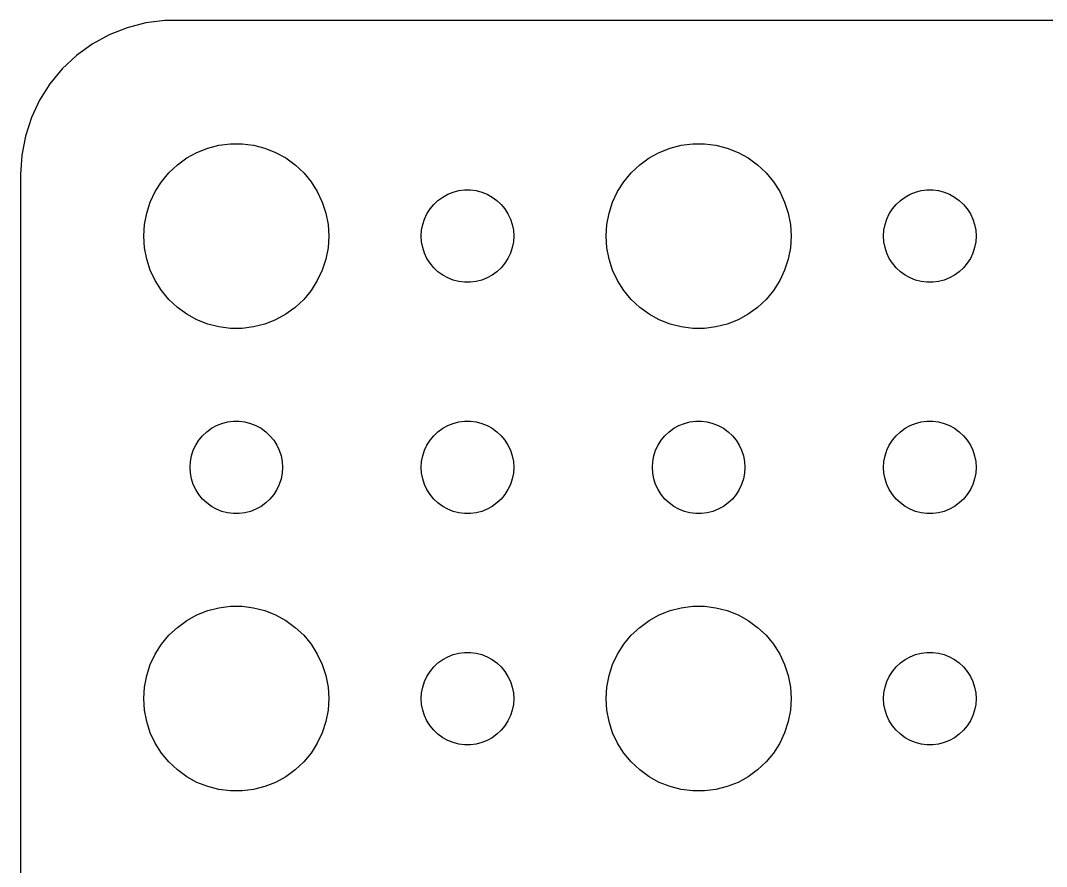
# Model space of a CAD drawing. Header units: metres. Extents: x -74 to 74, y -52 to 52.
# Drawn here: x -74.5 to -41.22, y 24.56 to 51.99 of the extents above; entities that cross this region are included whole.
import ezdxf

# ---------------------------------------------------------------- set-up
doc = ezdxf.new("R2010")
doc.units = ezdxf.units.M

msp = doc.modelspace()

# ---------------------------------------------------------------- linework, layer by layer
for p, q in [((-69.8139, 51.9901), (-70.4369, 51.9114)), ((69.8139, 51.9901), (-69.8139, 51.9901)), ((-71.0451, 51.7553), (-71.6289, 51.5241)), ((-70.4369, 51.9114), (-71.0451, 51.7553)), ((-71.6289, 51.5241), (-72.1791, 51.2216)), ((-72.1791, 51.2216), (-72.6871, 50.8526)), ((-72.6871, 50.8526), (-73.1448, 50.4227)), ((-73.1448, 50.4227), (-73.5451, 49.9389)), ((-73.5451, 49.9389), (-73.8815, 49.4088)), ((-73.8815, 49.4088), (-74.1489, 48.8406)), ((-74.1489, 48.8406), (-74.3429, 48.2434)), ((-74.3429, 48.2434), (-74.4606, 47.6267)), ((-68.427, 47.8532), (-68.0621, 47.9469)), ((-68.0621, 47.9469), (-67.6884, 47.9941)), ((-67.6884, 47.9941), (-67.3116, 47.9941)), ((-67.3116, 47.9941), (-66.9379, 47.9469)), ((-66.9379, 47.9469), (-66.573, 47.8532)), ((-53.427, 47.8532), (-53.0621, 47.9469)), ((-53.0621, 47.9469), (-52.6884, 47.9941)), ((-52.6884, 47.9941), (-52.3116, 47.9941)), ((-52.3116, 47.9941), (-51.9379, 47.9469)), ((-51.9379, 47.9469), (-51.5729, 47.8532)), ((-74.4606, 47.6267), (-74.5, 47)), ((-69.1075, 47.533), (-68.7773, 47.7145)), ((-68.7773, 47.7145), (-68.427, 47.8532)), ((-66.573, 47.8532), (-66.2227, 47.7145)), ((-66.2227, 47.7145), (-65.8925, 47.533)), ((-54.1075, 47.533), (-53.7773, 47.7145)), ((-53.7773, 47.7145), (-53.427, 47.8532)), ((-51.5729, 47.8532), (-51.2227, 47.7145)), ((-51.2227, 47.7145), (-50.8925, 47.533)), ((-69.6869, 47.0536), (-69.4123, 47.3115)), ((-69.4123, 47.3115), (-69.1075, 47.533)), ((-65.8925, 47.533), (-65.5877, 47.3115)), ((-65.5877, 47.3115), (-65.3131, 47.0536)), ((-54.6869, 47.0536), (-54.4123, 47.3115)), ((-54.4123, 47.3115), (-54.1075, 47.533)), ((-50.8925, 47.533), (-50.5877, 47.3115)), ((-50.5877, 47.3115), (-50.3131, 47.0536)), ((-74.5, 47), (-74.5, -47)), ((-69.927, 46.7634), (-69.6869, 47.0536)), ((-65.3131, 47.0536), (-65.073, 46.7634)), ((-54.927, 46.7634), (-54.6869, 47.0536)), ((-50.3131, 47.0536), (-50.0729, 46.7634)), ((-70.1289, 46.4453), (-69.927, 46.7634)), ((-65.073, 46.7634), (-64.8711, 46.4453)), ((-55.1289, 46.4453), (-54.927, 46.7634)), ((-50.0729, 46.7634), (-49.8711, 46.4453)), ((-70.2893, 46.1044), (-70.1289, 46.4453)), ((-64.8711, 46.4453), (-64.7107, 46.1044)), ((-60.9561, 46.1558), (-60.8037, 46.2665)), ((-60.8037, 46.2665), (-60.6387, 46.3572)), ((-60.6387, 46.3572), (-60.4635, 46.4266)), ((-60.4635, 46.4266), (-60.2811, 46.4734)), ((-60.2811, 46.4734), (-60.0942, 46.497)), ((-60.0942, 46.497), (-59.9058, 46.497)), ((-59.9058, 46.497), (-59.7189, 46.4734)), ((-59.7189, 46.4734), (-59.5365, 46.4266)), ((-59.5365, 46.4266), (-59.3613, 46.3572)), ((-59.3613, 46.3572), (-59.1963, 46.2665)), ((-59.1963, 46.2665), (-59.0439, 46.1558)), ((-55.2893, 46.1044), (-55.1289, 46.4453)), ((-49.8711, 46.4453), (-49.7107, 46.1044)), ((-45.9561, 46.1558), (-45.8037, 46.2665)), ((-45.8037, 46.2665), (-45.6387, 46.3572)), ((-45.6387, 46.3572), (-45.4635, 46.4266)), ((-45.4635, 46.4266), (-45.2811, 46.4734)), ((-45.2811, 46.4734), (-45.0942, 46.497)), ((-45.0942, 46.497), (-44.9058, 46.497)), ((-44.9058, 46.497), (-44.7189, 46.4734)), ((-44.7189, 46.4734), (-44.5365, 46.4266)), ((-44.5365, 46.4266), (-44.3613, 46.3572)), ((-44.3613, 46.3572), (-44.1963, 46.2665)), ((-44.1963, 46.2665), (-44.0439, 46.1558)), ((-70.4057, 45.7461), (-70.2893, 46.1044)), ((-64.7107, 46.1044), (-64.5943, 45.7461)), ((-61.2135, 45.8817), (-61.0934, 46.0268)), ((-61.0934, 46.0268), (-60.9561, 46.1558)), ((-59.0439, 46.1558), (-58.9065, 46.0268)), ((-58.9065, 46.0268), (-58.7865, 45.8817)), ((-55.4057, 45.7461), (-55.2893, 46.1044)), ((-49.7107, 46.1044), (-49.5942, 45.7461)), ((-46.2135, 45.8817), (-46.0934, 46.0268)), ((-46.0934, 46.0268), (-45.9561, 46.1558)), ((-44.0439, 46.1558), (-43.9065, 46.0268)), ((-43.9065, 46.0268), (-43.7865, 45.8817)), ((-70.4763, 45.376), (-70.4057, 45.7461)), ((-64.5943, 45.7461), (-64.5237, 45.376)), ((-61.3947, 45.5522), (-61.3145, 45.7226)), ((-61.3145, 45.7226), (-61.2135, 45.8817)), ((-58.7865, 45.8817), (-58.6855, 45.7226)), ((-58.6855, 45.7226), (-58.6053, 45.5522)), ((-55.4763, 45.376), (-55.4057, 45.7461)), ((-49.5942, 45.7461), (-49.5237, 45.376)), ((-46.3947, 45.5522), (-46.3145, 45.7226)), ((-46.3145, 45.7226), (-46.2135, 45.8817)), ((-43.7865, 45.8817), (-43.6855, 45.7226)), ((-43.6855, 45.7226), (-43.6053, 45.5522)), ((-70.5, 45), (-70.4763, 45.376)), ((-64.5237, 45.376), (-64.5, 45)), ((-61.4882, 45.188), (-61.4529, 45.373)), ((-61.4529, 45.373), (-61.3947, 45.5522)), ((-58.6053, 45.5522), (-58.5471, 45.373)), ((-58.5471, 45.373), (-58.5118, 45.188)), ((-55.5, 45), (-55.4763, 45.376)), ((-49.5237, 45.376), (-49.5, 45)), ((-46.4882, 45.188), (-46.4529, 45.373)), ((-46.4529, 45.373), (-46.3947, 45.5522)), ((-43.6053, 45.5522), (-43.5471, 45.373)), ((-43.5471, 45.373), (-43.5118, 45.188)), ((-70.4763, 44.624), (-70.5, 45)), ((-64.5, 45), (-64.5237, 44.624)), ((-61.5, 45), (-61.4882, 45.188)), ((-61.4882, 44.812), (-61.5, 45)), ((-58.5118, 45.188), (-58.5, 45)), ((-58.5, 45), (-58.5118, 44.812)), ((-55.4763, 44.624), (-55.5, 45)), ((-49.5, 45), (-49.5237, 44.624)), ((-46.5, 45), (-46.4882, 45.188)), ((-46.4882, 44.812), (-46.5, 45)), ((-43.5118, 45.188), (-43.5, 45)), ((-43.5, 45), (-43.5118, 44.812)), ((-70.4057, 44.2539), (-70.4763, 44.624)), ((-64.5237, 44.624), (-64.5943, 44.2539)), ((-61.4529, 44.627), (-61.4882, 44.812)), ((-61.3947, 44.4478), (-61.4529, 44.627)), ((-58.5471, 44.627), (-58.6053, 44.4478)), ((-58.5118, 44.812), (-58.5471, 44.627)), ((-55.4057, 44.2539), (-55.4763, 44.624)), ((-49.5237, 44.624), (-49.5942, 44.2539)), ((-46.4529, 44.627), (-46.4882, 44.812)), ((-46.3947, 44.4478), (-46.4529, 44.627)), ((-43.5471, 44.627), (-43.6053, 44.4478)), ((-43.5118, 44.812), (-43.5471, 44.627)), ((-61.3145, 44.2774), (-61.3947, 44.4478)), ((-61.2135, 44.1183), (-61.3145, 44.2774)), ((-58.6855, 44.2774), (-58.7865, 44.1183)), ((-58.6053, 44.4478), (-58.6855, 44.2774)), ((-46.3145, 44.2774), (-46.3947, 44.4478)), ((-46.2135, 44.1183), (-46.3145, 44.2774)), ((-43.6855, 44.2774), (-43.7865, 44.1183)), ((-43.6053, 44.4478), (-43.6855, 44.2774)), ((-70.2893, 43.8956), (-70.4057, 44.2539)), ((-64.5943, 44.2539), (-64.7107, 43.8956)), ((-61.0934, 43.9732), (-61.2135, 44.1183)), ((-60.9561, 43.8442), (-61.0934, 43.9732)), ((-58.9065, 43.9732), (-59.0439, 43.8442)), ((-58.7865, 44.1183), (-58.9065, 43.9732)), ((-55.2893, 43.8956), (-55.4057, 44.2539)), ((-49.5942, 44.2539), (-49.7107, 43.8956)), ((-46.0934, 43.9732), (-46.2135, 44.1183)), ((-45.9561, 43.8442), (-46.0934, 43.9732)), ((-43.9065, 43.9732), (-44.0439, 43.8442)), ((-43.7865, 44.1183), (-43.9065, 43.9732)), ((-70.1289, 43.5547), (-70.2893, 43.8956)), ((-64.7107, 43.8956), (-64.8711, 43.5547)), ((-60.8037, 43.7335), (-60.9561, 43.8442)), ((-60.6387, 43.6428), (-60.8037, 43.7335)), ((-60.4635, 43.5734), (-60.6387, 43.6428)), ((-59.3613, 43.6428), (-59.5365, 43.5734)), ((-59.1963, 43.7335), (-59.3613, 43.6428)), ((-59.0439, 43.8442), (-59.1963, 43.7335)), ((-55.1289, 43.5547), (-55.2893, 43.8956)), ((-49.7107, 43.8956), (-49.8711, 43.5547)), ((-45.8037, 43.7335), (-45.9561, 43.8442)), ((-45.6387, 43.6428), (-45.8037, 43.7335)), ((-45.4635, 43.5734), (-45.6387, 43.6428)), ((-44.3613, 43.6428), (-44.5365, 43.5734)), ((-44.1963, 43.7335), (-44.3613, 43.6428)), ((-44.0439, 43.8442), (-44.1963, 43.7335)), ((-69.927, 43.2366), (-70.1289, 43.5547)), ((-64.8711, 43.5547), (-65.073, 43.2366)), ((-60.2811, 43.5266), (-60.4635, 43.5734)), ((-60.0942, 43.503), (-60.2811, 43.5266)), ((-59.9058, 43.503), (-60.0942, 43.503)), ((-59.7189, 43.5266), (-59.9058, 43.503)), ((-59.5365, 43.5734), (-59.7189, 43.5266)), ((-54.927, 43.2366), (-55.1289, 43.5547)), ((-49.8711, 43.5547), (-50.0729, 43.2366)), ((-45.2811, 43.5266), (-45.4635, 43.5734)), ((-45.0942, 43.503), (-45.2811, 43.5266)), ((-44.9058, 43.503), (-45.0942, 43.503)), ((-44.7189, 43.5266), (-44.9058, 43.503)), ((-44.5365, 43.5734), (-44.7189, 43.5266)), ((-69.6869, 42.9464), (-69.927, 43.2366)), ((-69.4123, 42.6885), (-69.6869, 42.9464)), ((-65.3131, 42.9464), (-65.5877, 42.6885)), ((-65.073, 43.2366), (-65.3131, 42.9464)), ((-54.6869, 42.9464), (-54.927, 43.2366)), ((-54.4123, 42.6885), (-54.6869, 42.9464)), ((-50.3131, 42.9464), (-50.5877, 42.6885)), ((-50.0729, 43.2366), (-50.3131, 42.9464)), ((-69.1075, 42.467), (-69.4123, 42.6885)), ((-65.5877, 42.6885), (-65.8925, 42.467)), ((-54.1075, 42.467), (-54.4123, 42.6885)), ((-50.5877, 42.6885), (-50.8925, 42.467)), ((-68.7773, 42.2855), (-69.1075, 42.467)), ((-68.427, 42.1468), (-68.7773, 42.2855)), ((-66.2227, 42.2855), (-66.573, 42.1468)), ((-65.8925, 42.467), (-66.2227, 42.2855)), ((-53.7773, 42.2855), (-54.1075, 42.467)), ((-53.427, 42.1468), (-53.7773, 42.2855)), ((-51.2227, 42.2855), (-51.5729, 42.1468)), ((-50.8925, 42.467), (-51.2227, 42.2855)), ((-68.0621, 42.0531), (-68.427, 42.1468)), ((-67.6884, 42.0059), (-68.0621, 42.0531)), ((-67.3116, 42.0059), (-67.6884, 42.0059)), ((-66.9379, 42.0531), (-67.3116, 42.0059)), ((-66.573, 42.1468), (-66.9379, 42.0531)), ((-53.0621, 42.0531), (-53.427, 42.1468)), ((-52.6884, 42.0059), (-53.0621, 42.0531)), ((-52.3116, 42.0059), (-52.6884, 42.0059)), ((-51.9379, 42.0531), (-52.3116, 42.0059)), ((-51.5729, 42.1468), (-51.9379, 42.0531)), ((-67.9635, 38.9266), (-67.7811, 38.9734)), ((-67.7811, 38.9734), (-67.5942, 38.997)), ((-67.5942, 38.997), (-67.4058, 38.997)), ((-67.4058, 38.997), (-67.2189, 38.9734)), ((-67.2189, 38.9734), (-67.0365, 38.9266)), ((-60.4635, 38.9266), (-60.2811, 38.9734)), ((-60.2811, 38.9734), (-60.0942, 38.997)), ((-60.0942, 38.997), (-59.9058, 38.997)), ((-59.9058, 38.997), (-59.7189, 38.9734)), ((-59.7189, 38.9734), (-59.5365, 38.9266)), ((-52.9635, 38.9266), (-52.7811, 38.9734)), ((-52.7811, 38.9734), (-52.5942, 38.997)), ((-52.5942, 38.997), (-52.4058, 38.997)), ((-52.4058, 38.997), (-52.2189, 38.9734)), ((-52.2189, 38.9734), (-52.0365, 38.9266)), ((-45.4635, 38.9266), (-45.2811, 38.9734)), ((-45.2811, 38.9734), (-45.0942, 38.997)), ((-45.0942, 38.997), (-44.9058, 38.997)), ((-44.9058, 38.997), (-44.7189, 38.9734)), ((-44.7189, 38.9734), (-44.5365, 38.9266)), ((-68.5934, 38.5268), (-68.4561, 38.6558)), ((-68.4561, 38.6558), (-68.3037, 38.7665)), ((-68.3037, 38.7665), (-68.1387, 38.8572)), ((-68.1387, 38.8572), (-67.9635, 38.9266)), ((-67.0365, 38.9266), (-66.8613, 38.8572)), ((-66.8613, 38.8572), (-66.6963, 38.7665)), ((-66.6963, 38.7665), (-66.5439, 38.6558)), ((-66.5439, 38.6558), (-66.4065, 38.5268)), ((-61.0934, 38.5268), (-60.9561, 38.6558)), ((-60.9561, 38.6558), (-60.8037, 38.7665)), ((-60.8037, 38.7665), (-60.6387, 38.8572)), ((-60.6387, 38.8572), (-60.4635, 38.9266)), ((-59.5365, 38.9266), (-59.3613, 38.8572)), ((-59.3613, 38.8572), (-59.1963, 38.7665)), ((-59.1963, 38.7665), (-59.0439, 38.6558)), ((-59.0439, 38.6558), (-58.9065, 38.5268)), ((-53.5934, 38.5268), (-53.4561, 38.6558)), ((-53.4561, 38.6558), (-53.3037, 38.7665)), ((-53.3037, 38.7665), (-53.1387, 38.8572)), ((-53.1387, 38.8572), (-52.9635, 38.9266)), ((-52.0365, 38.9266), (-51.8613, 38.8572)), ((-51.8613, 38.8572), (-51.6963, 38.7665)), ((-51.6963, 38.7665), (-51.5439, 38.6558)), ((-51.5439, 38.6558), (-51.4065, 38.5268)), ((-46.0934, 38.5268), (-45.9561, 38.6558)), ((-45.9561, 38.6558), (-45.8037, 38.7665)), ((-45.8037, 38.7665), (-45.6387, 38.8572)), ((-45.6387, 38.8572), (-45.4635, 38.9266)), ((-44.5365, 38.9266), (-44.3613, 38.8572)), ((-44.3613, 38.8572), (-44.1963, 38.7665)), ((-44.1963, 38.7665), (-44.0439, 38.6558)), ((-44.0439, 38.6558), (-43.9065, 38.5268)), ((-68.8145, 38.2226), (-68.7135, 38.3817)), ((-68.7135, 38.3817), (-68.5934, 38.5268)), ((-66.4065, 38.5268), (-66.2865, 38.3817)), ((-66.2865, 38.3817), (-66.1855, 38.2226)), ((-61.3145, 38.2226), (-61.2135, 38.3817)), ((-61.2135, 38.3817), (-61.0934, 38.5268)), ((-58.9065, 38.5268), (-58.7865, 38.3817)), ((-58.7865, 38.3817), (-58.6855, 38.2226)), ((-53.8145, 38.2226), (-53.7135, 38.3817)), ((-53.7135, 38.3817), (-53.5934, 38.5268)), ((-51.4065, 38.5268), (-51.2865, 38.3817)), ((-51.2865, 38.3817), (-51.1855, 38.2226)), ((-46.3145, 38.2226), (-46.2135, 38.3817)), ((-46.2135, 38.3817), (-46.0934, 38.5268)), ((-43.9065, 38.5268), (-43.7865, 38.3817)), ((-43.7865, 38.3817), (-43.6855, 38.2226)), ((-68.9529, 37.873), (-68.8947, 38.0522)), ((-68.8947, 38.0522), (-68.8145, 38.2226)), ((-66.1855, 38.2226), (-66.1053, 38.0522)), ((-66.1053, 38.0522), (-66.0471, 37.873)), ((-61.4529, 37.873), (-61.3947, 38.0522)), ((-61.3947, 38.0522), (-61.3145, 38.2226)), ((-58.6855, 38.2226), (-58.6053, 38.0522)), ((-58.6053, 38.0522), (-58.5471, 37.873)), ((-53.9529, 37.873), (-53.8947, 38.0522)), ((-53.8947, 38.0522), (-53.8145, 38.2226)), ((-51.1855, 38.2226), (-51.1053, 38.0522)), ((-51.1053, 38.0522), (-51.0471, 37.873)), ((-46.4529, 37.873), (-46.3947, 38.0522)), ((-46.3947, 38.0522), (-46.3145, 38.2226)), ((-43.6855, 38.2226), (-43.6053, 38.0522)), ((-43.6053, 38.0522), (-43.5471, 37.873)), ((-69, 37.5), (-68.9882, 37.688)), ((-68.9882, 37.688), (-68.9529, 37.873)), ((-66.0471, 37.873), (-66.0118, 37.688)), ((-66.0118, 37.688), (-66, 37.5)), ((-61.5, 37.5), (-61.4882, 37.688)), ((-61.4882, 37.688), (-61.4529, 37.873)), ((-58.5471, 37.873), (-58.5118, 37.688)), ((-58.5118, 37.688), (-58.5, 37.5)), ((-54, 37.5), (-53.9882, 37.688)), ((-53.9882, 37.688), (-53.9529, 37.873)), ((-51.0471, 37.873), (-51.0118, 37.688)), ((-51.0118, 37.688), (-51, 37.5)), ((-46.5, 37.5), (-46.4882, 37.688)), ((-46.4882, 37.688), (-46.4529, 37.873)), ((-43.5471, 37.873), (-43.5118, 37.688)), ((-43.5118, 37.688), (-43.5, 37.5)), ((-68.9882, 37.312), (-69, 37.5)), ((-68.9529, 37.127), (-68.9882, 37.312)), ((-66.0118, 37.312), (-66.0471, 37.127)), ((-66, 37.5), (-66.0118, 37.312)), ((-61.4882, 37.312), (-61.5, 37.5)), ((-61.4529, 37.127), (-61.4882, 37.312)), ((-58.5118, 37.312), (-58.5471, 37.127)), ((-58.5, 37.5), (-58.5118, 37.312)), ((-53.9882, 37.312), (-54, 37.5)), ((-53.9529, 37.127), (-53.9882, 37.312)), ((-51.0118, 37.312), (-51.0471, 37.127)), ((-51, 37.5), (-51.0118, 37.312)), ((-46.4882, 37.312), (-46.5, 37.5)), ((-46.4529, 37.127), (-46.4882, 37.312)), ((-43.5118, 37.312), (-43.5471, 37.127)), ((-43.5, 37.5), (-43.5118, 37.312)), ((-68.8947, 36.9478), (-68.9529, 37.127)), ((-68.8145, 36.7774), (-68.8947, 36.9478)), ((-66.1053, 36.9478), (-66.1855, 36.7774)), ((-66.0471, 37.127), (-66.1053, 36.9478)), ((-61.3947, 36.9478), (-61.4529, 37.127)), ((-61.3145, 36.7774), (-61.3947, 36.9478)), ((-58.6053, 36.9478), (-58.6855, 36.7774)), ((-58.5471, 37.127), (-58.6053, 36.9478)), ((-53.8947, 36.9478), (-53.9529, 37.127)), ((-53.8145, 36.7774), (-53.8947, 36.9478)), ((-51.1053, 36.9478), (-51.1855, 36.7774)), ((-51.0471, 37.127), (-51.1053, 36.9478)), ((-46.3947, 36.9478), (-46.4529, 37.127)), ((-46.3145, 36.7774), (-46.3947, 36.9478)), ((-43.6053, 36.9478), (-43.6855, 36.7774)), ((-43.5471, 37.127), (-43.6053, 36.9478)), ((-68.7135, 36.6183), (-68.8145, 36.7774)), ((-68.5934, 36.4732), (-68.7135, 36.6183)), ((-66.2865, 36.6183), (-66.4065, 36.4732)), ((-66.1855, 36.7774), (-66.2865, 36.6183)), ((-61.2135, 36.6183), (-61.3145, 36.7774)), ((-61.0934, 36.4732), (-61.2135, 36.6183)), ((-58.7865, 36.6183), (-58.9065, 36.4732)), ((-58.6855, 36.7774), (-58.7865, 36.6183)), ((-53.7135, 36.6183), (-53.8145, 36.7774)), ((-53.5934, 36.4732), (-53.7135, 36.6183)), ((-51.2865, 36.6183), (-51.4065, 36.4732)), ((-51.1855, 36.7774), (-51.2865, 36.6183)), ((-46.2135, 36.6183), (-46.3145, 36.7774)), ((-46.0934, 36.4732), (-46.2135, 36.6183)), ((-43.7865, 36.6183), (-43.9065, 36.4732)), ((-43.6855, 36.7774), (-43.7865, 36.6183)), ((-68.4561, 36.3442), (-68.5934, 36.4732)), ((-68.3037, 36.2335), (-68.4561, 36.3442)), ((-66.5439, 36.3442), (-66.6963, 36.2335)), ((-66.4065, 36.4732), (-66.5439, 36.3442)), ((-60.9561, 36.3442), (-61.0934, 36.4732)), ((-60.8037, 36.2335), (-60.9561, 36.3442)), ((-59.0439, 36.3442), (-59.1963, 36.2335)), ((-58.9065, 36.4732), (-59.0439, 36.3442)), ((-53.4561, 36.3442), (-53.5934, 36.4732)), ((-53.3037, 36.2335), (-53.4561, 36.3442)), ((-51.5439, 36.3442), (-51.6963, 36.2335)), ((-51.4065, 36.4732), (-51.5439, 36.3442)), ((-45.9561, 36.3442), (-46.0934, 36.4732)), ((-45.8037, 36.2335), (-45.9561, 36.3442)), ((-44.0439, 36.3442), (-44.1963, 36.2335)), ((-43.9065, 36.4732), (-44.0439, 36.3442)), ((-68.1387, 36.1428), (-68.3037, 36.2335)), ((-67.9635, 36.0734), (-68.1387, 36.1428)), ((-67.7811, 36.0266), (-67.9635, 36.0734)), ((-67.5942, 36.003), (-67.7811, 36.0266)), ((-67.4058, 36.003), (-67.5942, 36.003)), ((-67.2189, 36.0266), (-67.4058, 36.003)), ((-67.0365, 36.0734), (-67.2189, 36.0266)), ((-66.8613, 36.1428), (-67.0365, 36.0734)), ((-66.6963, 36.2335), (-66.8613, 36.1428)), ((-60.6387, 36.1428), (-60.8037, 36.2335)), ((-60.4635, 36.0734), (-60.6387, 36.1428)), ((-60.2811, 36.0266), (-60.4635, 36.0734)), ((-60.0942, 36.003), (-60.2811, 36.0266)), ((-59.9058, 36.003), (-60.0942, 36.003)), ((-59.7189, 36.0266), (-59.9058, 36.003)), ((-59.5365, 36.0734), (-59.7189, 36.0266)), ((-59.3613, 36.1428), (-59.5365, 36.0734)), ((-59.1963, 36.2335), (-59.3613, 36.1428)), ((-53.1387, 36.1428), (-53.3037, 36.2335)), ((-52.9635, 36.0734), (-53.1387, 36.1428)), ((-52.7811, 36.0266), (-52.9635, 36.0734)), ((-52.5942, 36.003), (-52.7811, 36.0266)), ((-52.4058, 36.003), (-52.5942, 36.003)), ((-52.2189, 36.0266), (-52.4058, 36.003)), ((-52.0365, 36.0734), (-52.2189, 36.0266)), ((-51.8613, 36.1428), (-52.0365, 36.0734)), ((-51.6963, 36.2335), (-51.8613, 36.1428)), ((-45.6387, 36.1428), (-45.8037, 36.2335)), ((-45.4635, 36.0734), (-45.6387, 36.1428)), ((-45.2811, 36.0266), (-45.4635, 36.0734)), ((-45.0942, 36.003), (-45.2811, 36.0266)), ((-44.9058, 36.003), (-45.0942, 36.003)), ((-44.7189, 36.0266), (-44.9058, 36.003)), ((-44.5365, 36.0734), (-44.7189, 36.0266)), ((-44.3613, 36.1428), (-44.5365, 36.0734)), ((-44.1963, 36.2335), (-44.3613, 36.1428)), ((-68.0621, 32.9469), (-67.6884, 32.9941)), ((-67.6884, 32.9941), (-67.3116, 32.9941)), ((-67.3116, 32.9941), (-66.9379, 32.9469)), ((-53.0621, 32.9469), (-52.6884, 32.9941)), ((-52.6884, 32.9941), (-52.3116, 32.9941)), ((-52.3116, 32.9941), (-51.9379, 32.9469)), ((-69.1075, 32.533), (-68.7773, 32.7145)), ((-68.7773, 32.7145), (-68.427, 32.8532)), ((-68.427, 32.8532), (-68.0621, 32.9469)), ((-66.9379, 32.9469), (-66.573, 32.8532)), ((-66.573, 32.8532), (-66.2227, 32.7145)), ((-66.2227, 32.7145), (-65.8925, 32.533)), ((-54.1075, 32.533), (-53.7773, 32.7145)), ((-53.7773, 32.7145), (-53.427, 32.8532)), ((-53.427, 32.8532), (-53.0621, 32.9469)), ((-51.9379, 32.9469), (-51.5729, 32.8532)), ((-51.5729, 32.8532), (-51.2227, 32.7145)), ((-51.2227, 32.7145), (-50.8925, 32.533)), ((-69.6869, 32.0536), (-69.4123, 32.3115)), ((-69.4123, 32.3115), (-69.1075, 32.533)), ((-65.8925, 32.533), (-65.5877, 32.3115)), ((-65.5877, 32.3115), (-65.3131, 32.0536)), ((-54.6869, 32.0536), (-54.4123, 32.3115)), ((-54.4123, 32.3115), (-54.1075, 32.533)), ((-50.8925, 32.533), (-50.5877, 32.3115)), ((-50.5877, 32.3115), (-50.3131, 32.0536)), ((-69.927, 31.7634), (-69.6869, 32.0536)), ((-65.3131, 32.0536), (-65.073, 31.7634)), ((-54.927, 31.7634), (-54.6869, 32.0536)), ((-50.3131, 32.0536), (-50.0729, 31.7634)), ((-70.1289, 31.4453), (-69.927, 31.7634)), ((-65.073, 31.7634), (-64.8711, 31.4453)), ((-55.1289, 31.4453), (-54.927, 31.7634)), ((-50.0729, 31.7634), (-49.8711, 31.4453)), ((-70.2893, 31.1044), (-70.1289, 31.4453)), ((-64.8711, 31.4453), (-64.7107, 31.1044)), ((-60.8037, 31.2665), (-60.6387, 31.3572)), ((-60.6387, 31.3572), (-60.4635, 31.4266)), ((-60.4635, 31.4266), (-60.2811, 31.4734)), ((-60.2811, 31.4734), (-60.0942, 31.497)), ((-60.0942, 31.497), (-59.9058, 31.497)), ((-59.9058, 31.497), (-59.7189, 31.4734)), ((-59.7189, 31.4734), (-59.5365, 31.4266)), ((-59.5365, 31.4266), (-59.3613, 31.3572)), ((-59.3613, 31.3572), (-59.1963, 31.2665)), ((-55.2893, 31.1044), (-55.1289, 31.4453)), ((-49.8711, 31.4453), (-49.7107, 31.1044)), ((-45.8037, 31.2665), (-45.6387, 31.3572)), ((-45.6387, 31.3572), (-45.4635, 31.4266)), ((-45.4635, 31.4266), (-45.2811, 31.4734)), ((-45.2811, 31.4734), (-45.0942, 31.497)), ((-45.0942, 31.497), (-44.9058, 31.497)), ((-44.9058, 31.497), (-44.7189, 31.4734)), ((-44.7189, 31.4734), (-44.5365, 31.4266)), ((-44.5365, 31.4266), (-44.3613, 31.3572)), ((-44.3613, 31.3572), (-44.1963, 31.2665)), ((-70.4057, 30.7461), (-70.2893, 31.1044)), ((-64.7107, 31.1044), (-64.5943, 30.7461)), ((-61.2135, 30.8817), (-61.0934, 31.0268)), ((-61.0934, 31.0268), (-60.9561, 31.1558)), ((-60.9561, 31.1558), (-60.8037, 31.2665)), ((-59.1963, 31.2665), (-59.0439, 31.1558)), ((-59.0439, 31.1558), (-58.9065, 31.0268)), ((-58.9065, 31.0268), (-58.7865, 30.8817)), ((-55.4057, 30.7461), (-55.2893, 31.1044)), ((-49.7107, 31.1044), (-49.5942, 30.7461)), ((-46.2135, 30.8817), (-46.0934, 31.0268)), ((-46.0934, 31.0268), (-45.9561, 31.1558)), ((-45.9561, 31.1558), (-45.8037, 31.2665)), ((-44.1963, 31.2665), (-44.0439, 31.1558)), ((-44.0439, 31.1558), (-43.9065, 31.0268)), ((-43.9065, 31.0268), (-43.7865, 30.8817)), ((-70.4763, 30.376), (-70.4057, 30.7461)), ((-64.5943, 30.7461), (-64.5237, 30.376)), ((-61.3947, 30.5522), (-61.3145, 30.7226)), ((-61.3145, 30.7226), (-61.2135, 30.8817)), ((-58.7865, 30.8817), (-58.6855, 30.7226)), ((-58.6855, 30.7226), (-58.6053, 30.5522)), ((-55.4763, 30.376), (-55.4057, 30.7461)), ((-49.5942, 30.7461), (-49.5237, 30.376)), ((-46.3947, 30.5522), (-46.3145, 30.7226)), ((-46.3145, 30.7226), (-46.2135, 30.8817)), ((-43.7865, 30.8817), (-43.6855, 30.7226)), ((-43.6855, 30.7226), (-43.6053, 30.5522)), ((-70.5, 30), (-70.4763, 30.376)), ((-64.5237, 30.376), (-64.5, 30)), ((-61.4882, 30.188), (-61.4529, 30.373)), ((-61.4529, 30.373), (-61.3947, 30.5522)), ((-58.6053, 30.5522), (-58.5471, 30.373)), ((-58.5471, 30.373), (-58.5118, 30.188)), ((-55.5, 30), (-55.4763, 30.376)), ((-49.5237, 30.376), (-49.5, 30)), ((-46.4882, 30.188), (-46.4529, 30.373)), ((-46.4529, 30.373), (-46.3947, 30.5522)), ((-43.6053, 30.5522), (-43.5471, 30.373)), ((-43.5471, 30.373), (-43.5118, 30.188)), ((-70.4763, 29.624), (-70.5, 30)), ((-64.5, 30), (-64.5237, 29.624)), ((-61.5, 30), (-61.4882, 30.188)), ((-61.4882, 29.812), (-61.5, 30)), ((-58.5118, 30.188), (-58.5, 30)), ((-58.5, 30), (-58.5118, 29.812)), ((-55.4763, 29.624), (-55.5, 30)), ((-49.5, 30), (-49.5237, 29.624)), ((-46.5, 30), (-46.4882, 30.188)), ((-46.4882, 29.812), (-46.5, 30)), ((-43.5118, 30.188), (-43.5, 30)), ((-43.5, 30), (-43.5118, 29.812)), ((-70.4057, 29.2539), (-70.4763, 29.624)), ((-64.5237, 29.624), (-64.5943, 29.2539)), ((-61.4529, 29.627), (-61.4882, 29.812)), ((-61.3947, 29.4478), (-61.4529, 29.627)), ((-58.5471, 29.627), (-58.6053, 29.4478)), ((-58.5118, 29.812), (-58.5471, 29.627)), ((-55.4057, 29.2539), (-55.4763, 29.624)), ((-49.5237, 29.624), (-49.5942, 29.2539)), ((-46.4529, 29.627), (-46.4882, 29.812)), ((-46.3947, 29.4478), (-46.4529, 29.627)), ((-43.5471, 29.627), (-43.6053, 29.4478)), ((-43.5118, 29.812), (-43.5471, 29.627)), ((-61.3145, 29.2774), (-61.3947, 29.4478)), ((-58.6053, 29.4478), (-58.6855, 29.2774)), ((-46.3145, 29.2774), (-46.3947, 29.4478)), ((-43.6053, 29.4478), (-43.6855, 29.2774)), ((-70.2893, 28.8956), (-70.4057, 29.2539)), ((-64.5943, 29.2539), (-64.7107, 28.8956)), ((-61.2135, 29.1183), (-61.3145, 29.2774)), ((-61.0934, 28.9732), (-61.2135, 29.1183)), ((-60.9561, 28.8442), (-61.0934, 28.9732)), ((-58.9065, 28.9732), (-59.0439, 28.8442)), ((-58.7865, 29.1183), (-58.9065, 28.9732)), ((-58.6855, 29.2774), (-58.7865, 29.1183)), ((-55.2893, 28.8956), (-55.4057, 29.2539)), ((-49.5942, 29.2539), (-49.7107, 28.8956)), ((-46.2135, 29.1183), (-46.3145, 29.2774)), ((-46.0934, 28.9732), (-46.2135, 29.1183)), ((-45.9561, 28.8442), (-46.0934, 28.9732)), ((-43.9065, 28.9732), (-44.0439, 28.8442)), ((-43.7865, 29.1183), (-43.9065, 28.9732)), ((-43.6855, 29.2774), (-43.7865, 29.1183)), ((-70.1289, 28.5547), (-70.2893, 28.8956)), ((-64.7107, 28.8956), (-64.8711, 28.5547)), ((-60.8037, 28.7335), (-60.9561, 28.8442)), ((-60.6387, 28.6427), (-60.8037, 28.7335)), ((-60.4635, 28.5734), (-60.6387, 28.6427)), ((-59.3613, 28.6427), (-59.5365, 28.5734)), ((-59.1963, 28.7335), (-59.3613, 28.6427)), ((-59.0439, 28.8442), (-59.1963, 28.7335)), ((-55.1289, 28.5547), (-55.2893, 28.8956)), ((-49.7107, 28.8956), (-49.8711, 28.5547)), ((-45.8037, 28.7335), (-45.9561, 28.8442)), ((-45.6387, 28.6427), (-45.8037, 28.7335)), ((-45.4635, 28.5734), (-45.6387, 28.6427)), ((-44.3613, 28.6427), (-44.5365, 28.5734)), ((-44.1963, 28.7335), (-44.3613, 28.6427)), ((-44.0439, 28.8442), (-44.1963, 28.7335)), ((-69.927, 28.2366), (-70.1289, 28.5547)), ((-64.8711, 28.5547), (-65.073, 28.2366)), ((-60.2811, 28.5266), (-60.4635, 28.5734)), ((-60.0942, 28.503), (-60.2811, 28.5266)), ((-59.9058, 28.503), (-60.0942, 28.503)), ((-59.7189, 28.5266), (-59.9058, 28.503)), ((-59.5365, 28.5734), (-59.7189, 28.5266)), ((-54.927, 28.2366), (-55.1289, 28.5547)), ((-49.8711, 28.5547), (-50.0729, 28.2366)), ((-45.2811, 28.5266), (-45.4635, 28.5734)), ((-45.0942, 28.503), (-45.2811, 28.5266)), ((-44.9058, 28.503), (-45.0942, 28.503)), ((-44.7189, 28.5266), (-44.9058, 28.503)), ((-44.5365, 28.5734), (-44.7189, 28.5266)), ((-69.6869, 27.9464), (-69.927, 28.2366)), ((-65.073, 28.2366), (-65.3131, 27.9464)), ((-54.6869, 27.9464), (-54.927, 28.2366)), ((-50.0729, 28.2366), (-50.3131, 27.9464)), ((-69.4123, 27.6884), (-69.6869, 27.9464)), ((-69.1075, 27.467), (-69.4123, 27.6884)), ((-65.5877, 27.6884), (-65.8925, 27.467)), ((-65.3131, 27.9464), (-65.5877, 27.6884)), ((-54.4123, 27.6884), (-54.6869, 27.9464)), ((-54.1075, 27.467), (-54.4123, 27.6884)), ((-50.5877, 27.6884), (-50.8925, 27.467)), ((-50.3131, 27.9464), (-50.5877, 27.6884)), ((-68.7773, 27.2855), (-69.1075, 27.467)), ((-65.8925, 27.467), (-66.2227, 27.2855)), ((-53.7773, 27.2855), (-54.1075, 27.467)), ((-50.8925, 27.467), (-51.2227, 27.2855)), ((-68.427, 27.1468), (-68.7773, 27.2855)), ((-68.0621, 27.0531), (-68.427, 27.1468)), ((-67.6884, 27.0059), (-68.0621, 27.0531)), ((-67.3116, 27.0059), (-67.6884, 27.0059)), ((-66.9379, 27.0531), (-67.3116, 27.0059)), ((-66.573, 27.1468), (-66.9379, 27.0531)), ((-66.2227, 27.2855), (-66.573, 27.1468)), ((-53.427, 27.1468), (-53.7773, 27.2855)), ((-53.0621, 27.0531), (-53.427, 27.1468)), ((-52.6884, 27.0059), (-53.0621, 27.0531)), ((-52.3116, 27.0059), (-52.6884, 27.0059)), ((-51.9379, 27.0531), (-52.3116, 27.0059)), ((-51.5729, 27.1468), (-51.9379, 27.0531)), ((-51.2227, 27.2855), (-51.5729, 27.1468))]:
    msp.add_line(p, q)

doc.saveas('drawing.dxf')
